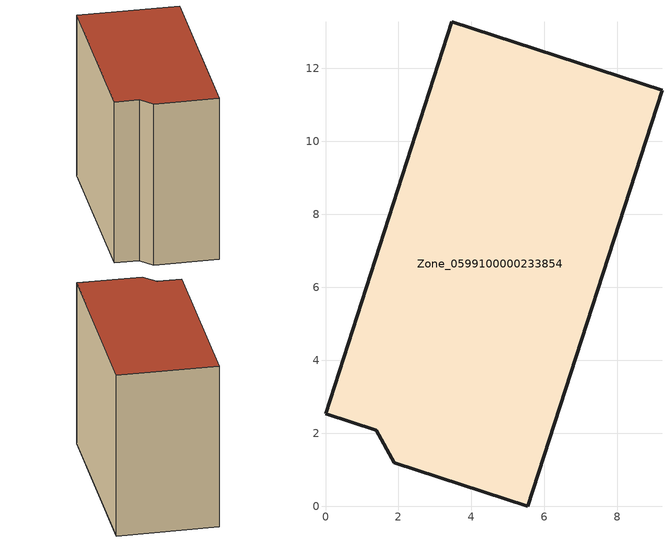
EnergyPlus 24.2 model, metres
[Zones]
Zone_0599100000233854
 floor ground (C_G): 3.46,13.27 9.22,11.4 5.54,0 1.88,1.19 1.39,2.08 0,2.53 z0
 wall outside (C_F): 9.22,11.4 3.46,13.27 0,2.53 1.39,2.08 1.88,1.19 5.54,0 9.22,11.4 z0:10.44
 roof outside (C_R): 5.54,0 9.22,11.4 3.46,13.27 0,2.53 1.39,2.08 1.88,1.19 z10.44
[BUILDING]
Pand.0599100000233854: North Axis=0; Terrain=City; Loads Convergence Tolerance Value=0.04; Temperature Convergence Tolerance Value=0.4; Solar Distribution=FullExterior; Maximum Number of Warmup Days=25; Minimum Number of Warmup Days=1
[Site:Location]
Rotterdam.The.Hague.AP_ZH_NLD Design_Conditions: Latitude=51.96; Longitude=4.45; Time Zone=1; Elevation=-4.5
[SITE:GROUNDTEMPERATURE:BUILDINGSURFACE]
18, 18, 18, 18, 18, 18, 18, 18, 18, 18, 18, 18
[MATERIAL] Thermal Absorptance=0.9; Solar Absorptance=0.7; Visible Absorptance=0.7
Name | Roughness | Thickness | Conductivity | Density | Specific Heat
G.TI.1946 | MediumSmooth | 0.15 | 1 | 540 | 1210
F.TI.1946 | Rough | 0.3 | 0.857143 | 1920 | 840
R.TI.1946 | MediumRough | 0.2 | 0.1 | 1500 | 1000
[CONSTRUCTION]
C_G: G.TI.1946
C_F: F.TI.1946
C_R: R.TI.1946
[ZONE]
Zone_0599100000233854: Type=1; Multiplier=1; Ceiling Height=Autocalculate; Volume=Autocalculate; Floor Area=autocalculate; Part of Total Floor Area=Yes
[ZONEINFILTRATION:DESIGNFLOWRATE]
Infil_Zone_0599100000233854: Zone or ZoneList or Space or SpaceList=Zone_0599100000233854; Schedule=AlwaysOn; Design Flow Rate Calculation Method=Flow/Area; Flow Rate per Floor Area=0.003; Constant Term Coefficient=1; Temperature Term Coefficient=0; Velocity Term Coefficient=0; Velocity Squared Term Coefficient=0
[HVACTEMPLATE:ZONE:IDEALLOADSAIRSYSTEM]
Zone_0599100000233854: Maximum Heating Supply Air Temperature=50; Minimum Cooling Supply Air Temperature=13; Maximum Heating Supply Air Humidity Ratio=0.0156; Minimum Cooling Supply Air Humidity Ratio=0.0077; Heating Limit=NoLimit; Cooling Limit=NoLimit; Dehumidification Control Type=ConstantSensibleHeatRatio; Cooling Sensible Heat Ratio=0.7; Dehumidification Setpoint=60; Humidification Control Type=None; Humidification Setpoint=30; Outdoor Air Method=None; Outdoor Air Flow Rate per Person=0.00944; Outdoor Air Flow Rate per Zone Floor Area=0; Outdoor Air Flow Rate per Zone=0; Demand Controlled Ventilation Type=None; Outdoor Air Economizer Type=NoEconomizer; Heat Recovery Type=None; Sensible Heat Recovery Effectiveness=0.7; Latent Heat Recovery Effectiveness=0.65
[ZONECONTROL:THERMOSTAT]
ThermostatControl_Zone_0599100000233854: Zone or ZoneList=Zone_0599100000233854; Control Type Schedule=DualSetpointControlType; Control 1=Thermostat_Zone_0599100000233854; Temperature Difference Between Cutout And Setpoint=0
[THERMOSTATSETPOINT:DUALSETPOINT]
Thermostat_Zone_0599100000233854: Heating Setpoint Temperature Schedule=HeatingSetpoint_Zone_0599100000233854; Cooling Setpoint Temperature Schedule=CoolingSetpoint_Zone_0599100000233854
[SCHEDULE:COMPACT]
HeatingSetpoint_Zone_0599100000233854: Through: 12/31, For: AllDays, Until: 24:00, 21
CoolingSetpoint_Zone_0599100000233854: Through: 12/31, For: AllDays, Until: 24:00, 24
DualSetpointControlType: Through: 12/31, For: AllDays, Until: 24:00, 4
AlwaysOn: Through: 12/31, For: AllDays, Until: 24:00, 1
